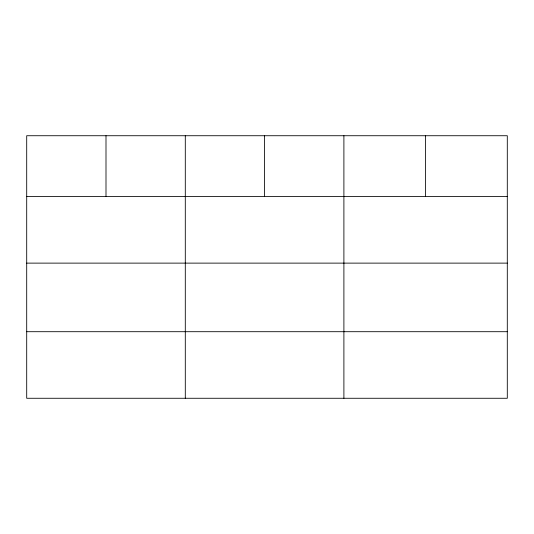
<?xml version="1.0" encoding="UTF-8"?>
<svg xmlns="http://www.w3.org/2000/svg" width="534" height="534" viewBox="0 0 534 534"><rect width="100%" height="100%" fill="white"/><g stroke="black" fill="none" stroke-linecap="round" stroke-linejoin="round"><path stroke-width="0.8" d="M507.3 263.122L507.3 135.729L26.7 135.729L26.7 398.271L507.3 398.271L507.3 263.122L26.7 263.122M26.7 196.559L507.3 196.559M26.7 331.701L507.3 331.701M425.598 135.729L425.598 196.559M343.896 135.729L343.896 398.271M264.597 135.729L264.597 196.559M185.298 135.729L185.298 398.271M105.999 135.729L105.999 196.559"/></g></svg>
